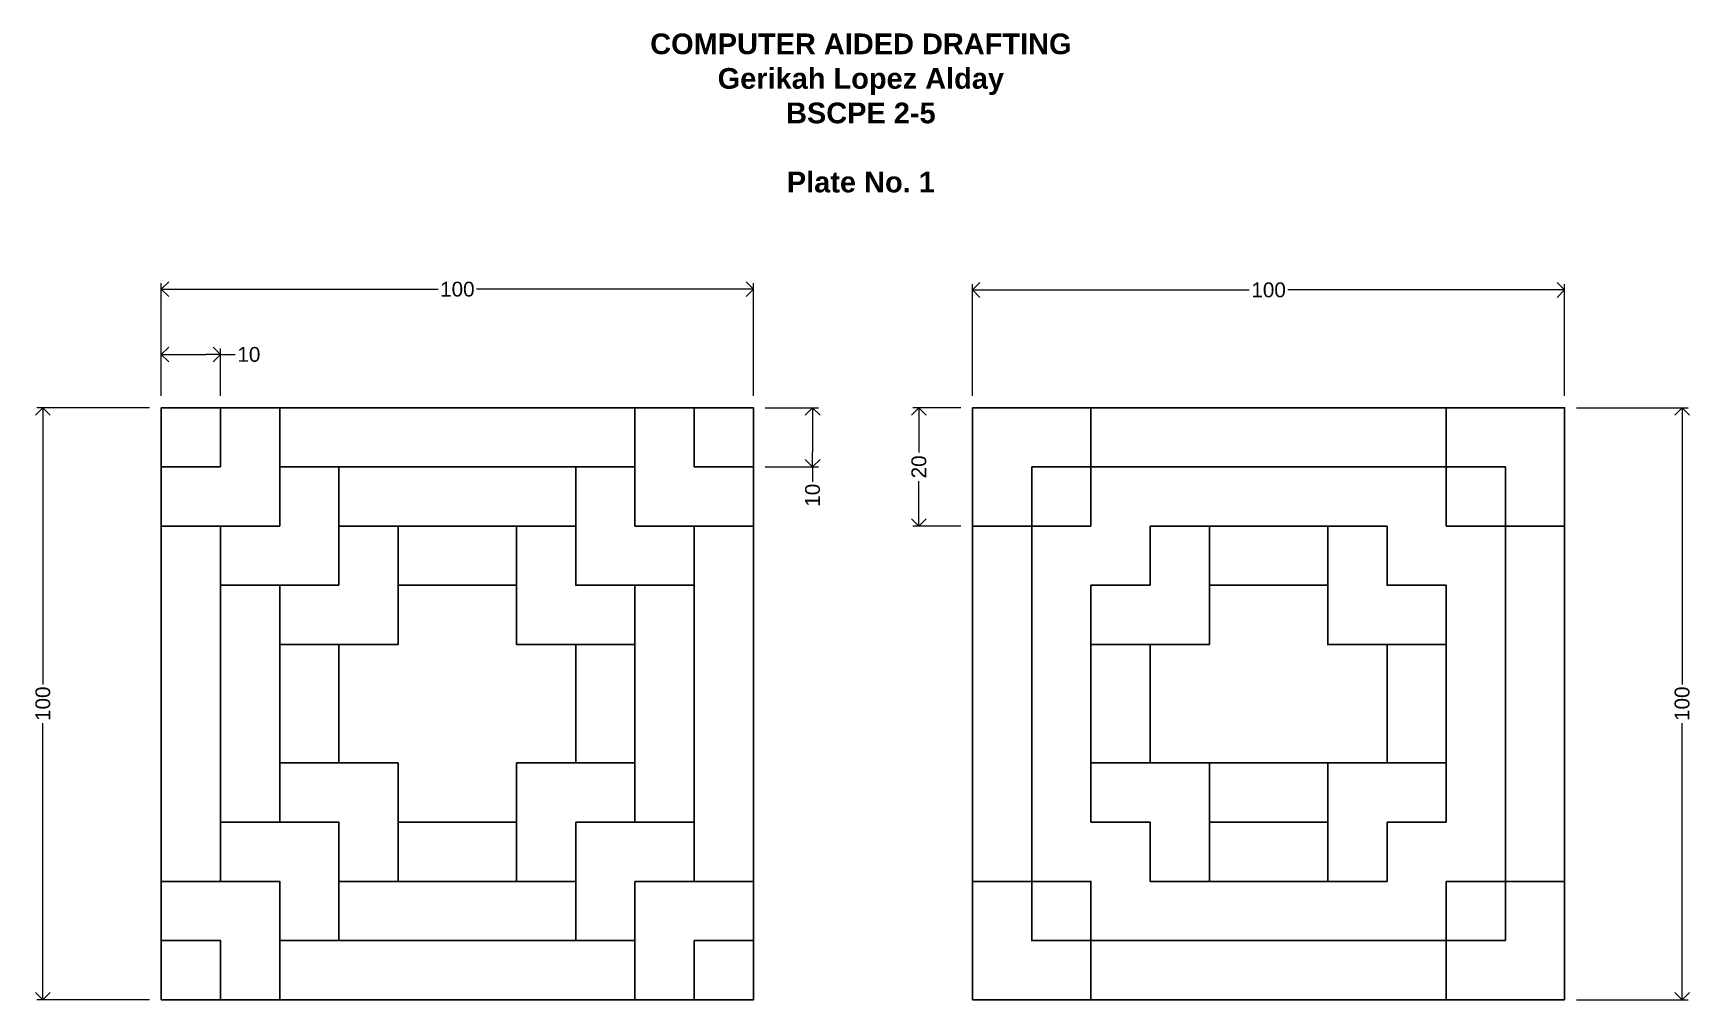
# Model space of a CAD drawing. Header units: millimetres. Extents: x 2974 to 3254, y 2115 to 2278.
import ezdxf

# ---------------------------------------------------------------- set-up
doc = ezdxf.new("R2010")
doc.units = ezdxf.units.MM
doc.styles.get("Standard").update_dxf_attribs({"font": 'arial.ttf'})
doc.dimstyles.new('ISO-25', dxfattribs={"dimtxt": 2.5, "dimasz": 2.5, "dimexe": 1, "dimexo": 2, "dimtad": 0, "dimdec": 0, "dimtxsty": 'Standard', "dimblk": 'OPEN90', "dimcen": 2.5, "dimadec": 0, "dimazin": 0, "dimtfac": 1, "dimtdec": 0, "dimtmove": 0, "dimatfit": 3, "dimldrblk": 'OPEN90', "dimfxl": 1, "dimlwd": 13, "dimlwe": 13, "dimarcsym": 0})

# ---------------------------------------------------------------- blocks, each defined once
blk = doc.blocks.new('_Open90')
at = {"color": 0, "linetype": 'ByBlock', "lineweight": -2}
for p, q in [((0, 0), (-1, 0)), ((-0.5, 0.5), (0, 0)), ((0, 0), (-0.5, -0.5))]:
    blk.add_line(p, q, dxfattribs=at)
blk = doc.blocks.new('*D2')
at = {"color": 0, "linetype": 'Continuous', "lineweight": 13, "transparency": 16777216}
for p, q in [((2995.36, 2217.03), (2995.36, 2236.03)), ((3095.36, 2217.03), (3095.36, 2236.03)), ((2997.86, 2235.03), (3042.09, 2235.03)), ((3092.86, 2235.03), (3048.62, 2235.03))]:
    blk.add_line(p, q, dxfattribs=at)
at = {"layer": 'Defpoints', "color": 0, "transparency": 16777216}
for p in [(3095.36, 2235.03), (2995.36, 2215.03), (3095.36, 2215.03)]:
    blk.add_point(p, dxfattribs=at)
at = {"color": 0, "lineweight": 13, "transparency": 16777216, "xscale": 2.5, "yscale": 2.5, "zscale": 2.5, "rotation": 180}
blk.add_blockref('_Open90', (2995.36, 2235.03), dxfattribs=at)
at = {"color": 0, "lineweight": 13, "transparency": 16777216, "xscale": 2.5, "yscale": 2.5, "zscale": 2.5}
blk.add_blockref('_Open90', (3095.36, 2235.03), dxfattribs=at)
at = {"color": 0, "transparency": 16777216, "insert": (3045.36, 2235.03), "char_height": 2.5, "attachment_point": 5}
blk.add_mtext('100', dxfattribs=at)
blk = doc.blocks.new('*D3')
at = {"color": 0, "linetype": 'Continuous', "lineweight": 13, "transparency": 16777216}
for p, q in [((2995.36, 2217.03), (2995.36, 2225.01)), ((3005.36, 2217.03), (3005.36, 2225.01)), ((2997.86, 2224.01), (3002.86, 2224.01)), ((3005.36, 2224.01), (3007.86, 2224.01))]:
    blk.add_line(p, q, dxfattribs=at)
at = {"layer": 'Defpoints', "color": 0, "transparency": 16777216}
for p in [(3005.36, 2224.01), (2995.36, 2215.03), (3005.36, 2215.03)]:
    blk.add_point(p, dxfattribs=at)
at = {"color": 0, "lineweight": 13, "transparency": 16777216, "xscale": 2.5, "yscale": 2.5, "zscale": 2.5, "rotation": 180}
blk.add_blockref('_Open90', (2995.36, 2224.01), dxfattribs=at)
at = {"color": 0, "lineweight": 13, "transparency": 16777216, "xscale": 2.5, "yscale": 2.5, "zscale": 2.5}
blk.add_blockref('_Open90', (3005.36, 2224.01), dxfattribs=at)
at = {"color": 0, "transparency": 16777216, "insert": (3010.15, 2224.01), "char_height": 2.5, "attachment_point": 5}
blk.add_mtext('10', dxfattribs=at)
blk = doc.blocks.new('*D4')
at = {"color": 0, "linetype": 'Continuous', "lineweight": 13, "transparency": 16777216}
for p, q in [((2993.36, 2215.03), (2974.36, 2215.03)), ((2975.36, 2212.53), (2975.36, 2168.3)), ((2975.36, 2117.53), (2975.36, 2161.77)), ((2993.36, 2115.03), (2974.36, 2115.03))]:
    blk.add_line(p, q, dxfattribs=at)
at = {"layer": 'Defpoints', "color": 0, "transparency": 16777216}
for p in [(2995.36, 2215.03), (2975.36, 2115.03), (2995.36, 2115.03)]:
    blk.add_point(p, dxfattribs=at)
at = {"color": 0, "lineweight": 13, "transparency": 16777216, "xscale": 2.5, "yscale": 2.5, "zscale": 2.5}
for p, rotation in [((2975.36, 2215.03), 90), ((2975.36, 2115.03), 270)]:
    blk.add_blockref('_Open90', p, dxfattribs=dict(at, rotation=rotation))
at = {"color": 0, "transparency": 16777216, "insert": (2975.36, 2165.03), "char_height": 2.5, "attachment_point": 5, "rotation": 90}
blk.add_mtext('100', dxfattribs=at)
blk = doc.blocks.new('*D5')
at = {"color": 0, "linetype": 'Continuous', "lineweight": 13, "transparency": 16777216}
for p, q in [((3097.36, 2215.03), (3106.36, 2215.03)), ((3105.36, 2212.53), (3105.36, 2207.53)), ((3097.36, 2205.03), (3106.36, 2205.03)), ((3105.36, 2205.03), (3105.36, 2202.53))]:
    blk.add_line(p, q, dxfattribs=at)
at = {"layer": 'Defpoints', "color": 0, "transparency": 16777216}
for p in [(3095.36, 2215.03), (3095.36, 2205.03), (3105.36, 2205.03)]:
    blk.add_point(p, dxfattribs=at)
at = {"color": 0, "lineweight": 13, "transparency": 16777216, "xscale": 2.5, "yscale": 2.5, "zscale": 2.5}
for p, rotation in [((3105.36, 2215.03), 90), ((3105.36, 2205.03), 270)]:
    blk.add_blockref('_Open90', p, dxfattribs=dict(at, rotation=rotation))
at = {"color": 0, "transparency": 16777216, "insert": (3105.36, 2200.24), "char_height": 2.5, "attachment_point": 5, "rotation": 90}
blk.add_mtext('10', dxfattribs=at)
blk = doc.blocks.new('*D6')
at = {"color": 0, "linetype": 'Continuous', "lineweight": 13, "transparency": 16777216}
for p, q in [((3130.37, 2215.03), (3122.31, 2215.03)), ((3123.31, 2212.53), (3123.31, 2207.46)), ((3123.31, 2197.53), (3123.31, 2202.6)), ((3130.37, 2195.03), (3122.31, 2195.03))]:
    blk.add_line(p, q, dxfattribs=at)
at = {"layer": 'Defpoints', "color": 0, "transparency": 16777216}
for p in [(3132.37, 2215.03), (3123.31, 2195.03), (3132.37, 2195.03)]:
    blk.add_point(p, dxfattribs=at)
at = {"color": 0, "lineweight": 13, "transparency": 16777216, "xscale": 2.5, "yscale": 2.5, "zscale": 2.5}
for p, rotation in [((3123.31, 2215.03), 90), ((3123.31, 2195.03), 270)]:
    blk.add_blockref('_Open90', p, dxfattribs=dict(at, rotation=rotation))
at = {"color": 0, "transparency": 16777216, "insert": (3123.31, 2205.03), "char_height": 2.5, "attachment_point": 5, "rotation": 90}
blk.add_mtext('20', dxfattribs=at)
blk = doc.blocks.new('*D7')
at = {"color": 0, "linetype": 'Continuous', "lineweight": 13, "transparency": 16777216}
for p, q in [((3132.37, 2217.03), (3132.37, 2235.91)), ((3232.37, 2217.03), (3232.37, 2235.91)), ((3134.87, 2234.91), (3179.1, 2234.91)), ((3229.87, 2234.91), (3185.63, 2234.91))]:
    blk.add_line(p, q, dxfattribs=at)
at = {"layer": 'Defpoints', "color": 0, "transparency": 16777216}
for p in [(3232.37, 2234.91), (3132.37, 2215.03), (3232.37, 2215.03)]:
    blk.add_point(p, dxfattribs=at)
at = {"color": 0, "lineweight": 13, "transparency": 16777216, "xscale": 2.5, "yscale": 2.5, "zscale": 2.5, "rotation": 180}
blk.add_blockref('_Open90', (3132.37, 2234.91), dxfattribs=at)
at = {"color": 0, "lineweight": 13, "transparency": 16777216, "xscale": 2.5, "yscale": 2.5, "zscale": 2.5}
blk.add_blockref('_Open90', (3232.37, 2234.91), dxfattribs=at)
at = {"color": 0, "transparency": 16777216, "insert": (3182.37, 2234.91), "char_height": 2.5, "attachment_point": 5}
blk.add_mtext('100', dxfattribs=at)
blk = doc.blocks.new('*D8')
at = {"color": 0, "linetype": 'Continuous', "lineweight": 13, "transparency": 16777216}
for p, q in [((3234.37, 2215.03), (3253.21, 2215.03)), ((3252.21, 2212.53), (3252.21, 2168.3)), ((3252.21, 2117.53), (3252.21, 2161.77)), ((3234.37, 2115.03), (3253.21, 2115.03))]:
    blk.add_line(p, q, dxfattribs=at)
at = {"layer": 'Defpoints', "color": 0, "transparency": 16777216}
for p in [(3232.37, 2215.03), (3232.37, 2115.03), (3252.21, 2115.03)]:
    blk.add_point(p, dxfattribs=at)
at = {"color": 0, "lineweight": 13, "transparency": 16777216, "xscale": 2.5, "yscale": 2.5, "zscale": 2.5}
for p, rotation in [((3252.21, 2215.03), 90), ((3252.21, 2115.03), 270)]:
    blk.add_blockref('_Open90', p, dxfattribs=dict(at, rotation=rotation))
at = {"color": 0, "transparency": 16777216, "insert": (3252.21, 2165.03), "char_height": 2.5, "attachment_point": 5, "rotation": 90}
blk.add_mtext('100', dxfattribs=at)

msp = doc.modelspace()

# ---------------------------------------------------------------- linework, layer by layer
at = {"linetype": 'Continuous', "lineweight": 30}
for points in [[(2995.36, 2215.03), (2995.36, 2115.03), (3095.36, 2115.03)], [(2995.36, 2215.03), (3095.36, 2215.03), (3095.36, 2115.03)], [(3005.36, 2215.03), (3005.36, 2205.03)], [(3015.36, 2215.03), (3015.36, 2195.03)], [(3075.36, 2215.03), (3075.36, 2195.03), (3095.36, 2195.03)], [(3085.36, 2215.03), (3085.36, 2205.03), (3095.36, 2205.03)], [(3132.37, 2215.03), (3132.37, 2115.03), (3232.37, 2115.03)], [(3132.37, 2215.03), (3232.37, 2215.03), (3232.37, 2115.03)], [(3152.37, 2215.03), (3152.37, 2195.03)], [(3212.37, 2215.03), (3212.37, 2195.03), (3232.37, 2195.03)], [(2995.36, 2205.03), (3005.36, 2205.03)], [(3015.36, 2205.03), (3075.36, 2205.03)], [(3025.36, 2205.03), (3025.36, 2185.03)], [(3065.36, 2205.03), (3065.36, 2185.03), (3085.36, 2185.03)], [(3142.37, 2205.03), (3142.37, 2125.03), (3222.37, 2125.03)], [(3142.37, 2205.03), (3222.37, 2205.03), (3222.37, 2125.03)], [(2995.36, 2195.03), (3015.36, 2195.03)], [(3005.36, 2195.03), (3005.36, 2135.03)], [(3025.36, 2195.03), (3065.36, 2195.03)], [(3035.36, 2195.03), (3035.36, 2175.03)], [(3055.36, 2195.03), (3055.36, 2175.03), (3075.36, 2175.03)], [(3085.36, 2195.03), (3085.36, 2135.03)], [(3132.37, 2195.03), (3152.37, 2195.03)], [(3162.37, 2195.03), (3162.37, 2185.03)], [(3162.37, 2195.03), (3202.37, 2195.03)], [(3172.37, 2195.03), (3172.37, 2175.03)], [(3192.37, 2195.03), (3192.37, 2175.03), (3212.37, 2175.03)], [(3202.37, 2195.03), (3202.37, 2185.03), (3212.37, 2185.03)], [(3005.36, 2185.03), (3025.36, 2185.03)], [(3015.36, 2185.03), (3015.36, 2145.03)], [(3035.36, 2185.03), (3055.36, 2185.03)], [(3075.36, 2185.03), (3075.36, 2145.03)], [(3152.37, 2185.03), (3162.37, 2185.03)], [(3152.37, 2185.03), (3152.37, 2145.03)], [(3172.37, 2185.03), (3192.37, 2185.03)], [(3212.37, 2185.03), (3212.37, 2145.03)], [(3015.36, 2175.03), (3035.36, 2175.03)], [(3025.36, 2175.03), (3025.36, 2155.03)], [(3065.36, 2175.03), (3065.36, 2155.03)], [(3152.37, 2175.03), (3172.37, 2175.03)], [(3162.37, 2175.03), (3162.37, 2155.03)], [(3202.37, 2175.03), (3202.37, 2155.03)], [(3015.36, 2155.03), (3035.36, 2155.03), (3035.36, 2135.03)], [(3055.36, 2155.03), (3055.36, 2135.03)], [(3055.36, 2155.03), (3075.36, 2155.03)], [(3152.37, 2155.03), (3172.37, 2155.03), (3172.37, 2135.03)], [(3172.37, 2155.03), (3212.37, 2155.03)], [(3192.37, 2155.03), (3192.37, 2135.03)], [(3005.36, 2145.03), (3025.36, 2145.03), (3025.36, 2125.03)], [(3035.36, 2145.03), (3055.36, 2145.03)], [(3065.36, 2145.03), (3065.36, 2125.03)], [(3065.36, 2145.03), (3085.36, 2145.03)], [(3152.37, 2145.03), (3162.37, 2145.03), (3162.37, 2135.03)], [(3172.37, 2145.03), (3192.37, 2145.03)], [(3202.37, 2145.03), (3202.37, 2135.03)], [(3202.37, 2145.03), (3212.37, 2145.03)], [(2995.36, 2135.03), (3015.36, 2135.03), (3015.36, 2115.03)], [(3025.36, 2135.03), (3065.36, 2135.03)], [(3075.36, 2135.03), (3095.36, 2135.03)], [(3075.36, 2135.03), (3075.36, 2115.03)], [(3132.37, 2135.03), (3152.37, 2135.03), (3152.37, 2115.03)], [(3162.37, 2135.03), (3202.37, 2135.03)], [(3212.37, 2135.03), (3212.37, 2115.03)], [(3212.37, 2135.03), (3232.37, 2135.03)], [(2995.36, 2125.03), (3005.36, 2125.03), (3005.36, 2115.03)], [(3015.36, 2125.03), (3075.36, 2125.03)], [(3085.36, 2125.03), (3085.36, 2115.03)], [(3085.36, 2125.03), (3095.36, 2125.03)]]:
    msp.add_lwpolyline(points, dxfattribs=at)
for points in [[(3085.36, 2205.03), (3085.36, 2205.03)], [(3075.36, 2195.03), (3075.36, 2195.03)], [(3065.36, 2185.03), (3065.36, 2185.03)], [(3035.36, 2155.03), (3035.36, 2155.03)]]:
    msp.add_lwpolyline(points, close=True)

# ---------------------------------------------------------------- texts
at = {"insert": (3066.39, 2278.22), "char_height": 3.5, "attachment_point": 1}
msp.add_mtext_dynamic_manual_height_columns('\\pxqc;{\\fArial|b1|i0|c0|p34;COMPUTER AIDED DRAFTING \\PGerikah Lopez Alday\\PBSCPE 2-5\\P\\PPlate No. 1}', width=94.2329, gutter_width=12.5, heights=[35.48], dxfattribs=at)

# ---------------------------------------------------------------- dimensions: what is measured, and where the dimension line sits
for base, p1, p2, picture, middle in [((3095.36, 2235.03), (2995.36, 2215.03), (3095.36, 2215.03), '*D2', (3045.36, 2235.03)), ((3232.37, 2234.91), (3132.37, 2215.03), (3232.37, 2215.03), '*D7', (3182.37, 2234.91)), ((3005.36, 2224.01), (2995.36, 2215.03), (3005.36, 2215.03), '*D3', (3010.15, 2224.01))]:
    dim = msp.add_linear_dim(base=base, p1=p1, p2=p2, dimstyle='ISO-25')
    dim.commit()
    dim.dimension.update_dxf_attribs({"geometry": picture, "text_midpoint": middle})
for base, p1, p2, picture, middle in [((2975.36, 2115.03), (2995.36, 2215.03), (2995.36, 2115.03), '*D4', (2975.36, 2165.03)), ((3105.36, 2205.03), (3095.36, 2215.03), (3095.36, 2205.03), '*D5', (3105.36, 2200.24)), ((3123.31, 2195.03), (3132.37, 2215.03), (3132.37, 2195.03), '*D6', (3123.31, 2205.03)), ((3252.21, 2115.03), (3232.37, 2215.03), (3232.37, 2115.03), '*D8', (3252.21, 2165.03))]:
    dim = msp.add_linear_dim(base=base, p1=p1, p2=p2, angle=90, dimstyle='ISO-25')
    dim.commit()
    dim.dimension.update_dxf_attribs({"geometry": picture, "text_midpoint": middle})

doc.saveas('drawing.dxf')
